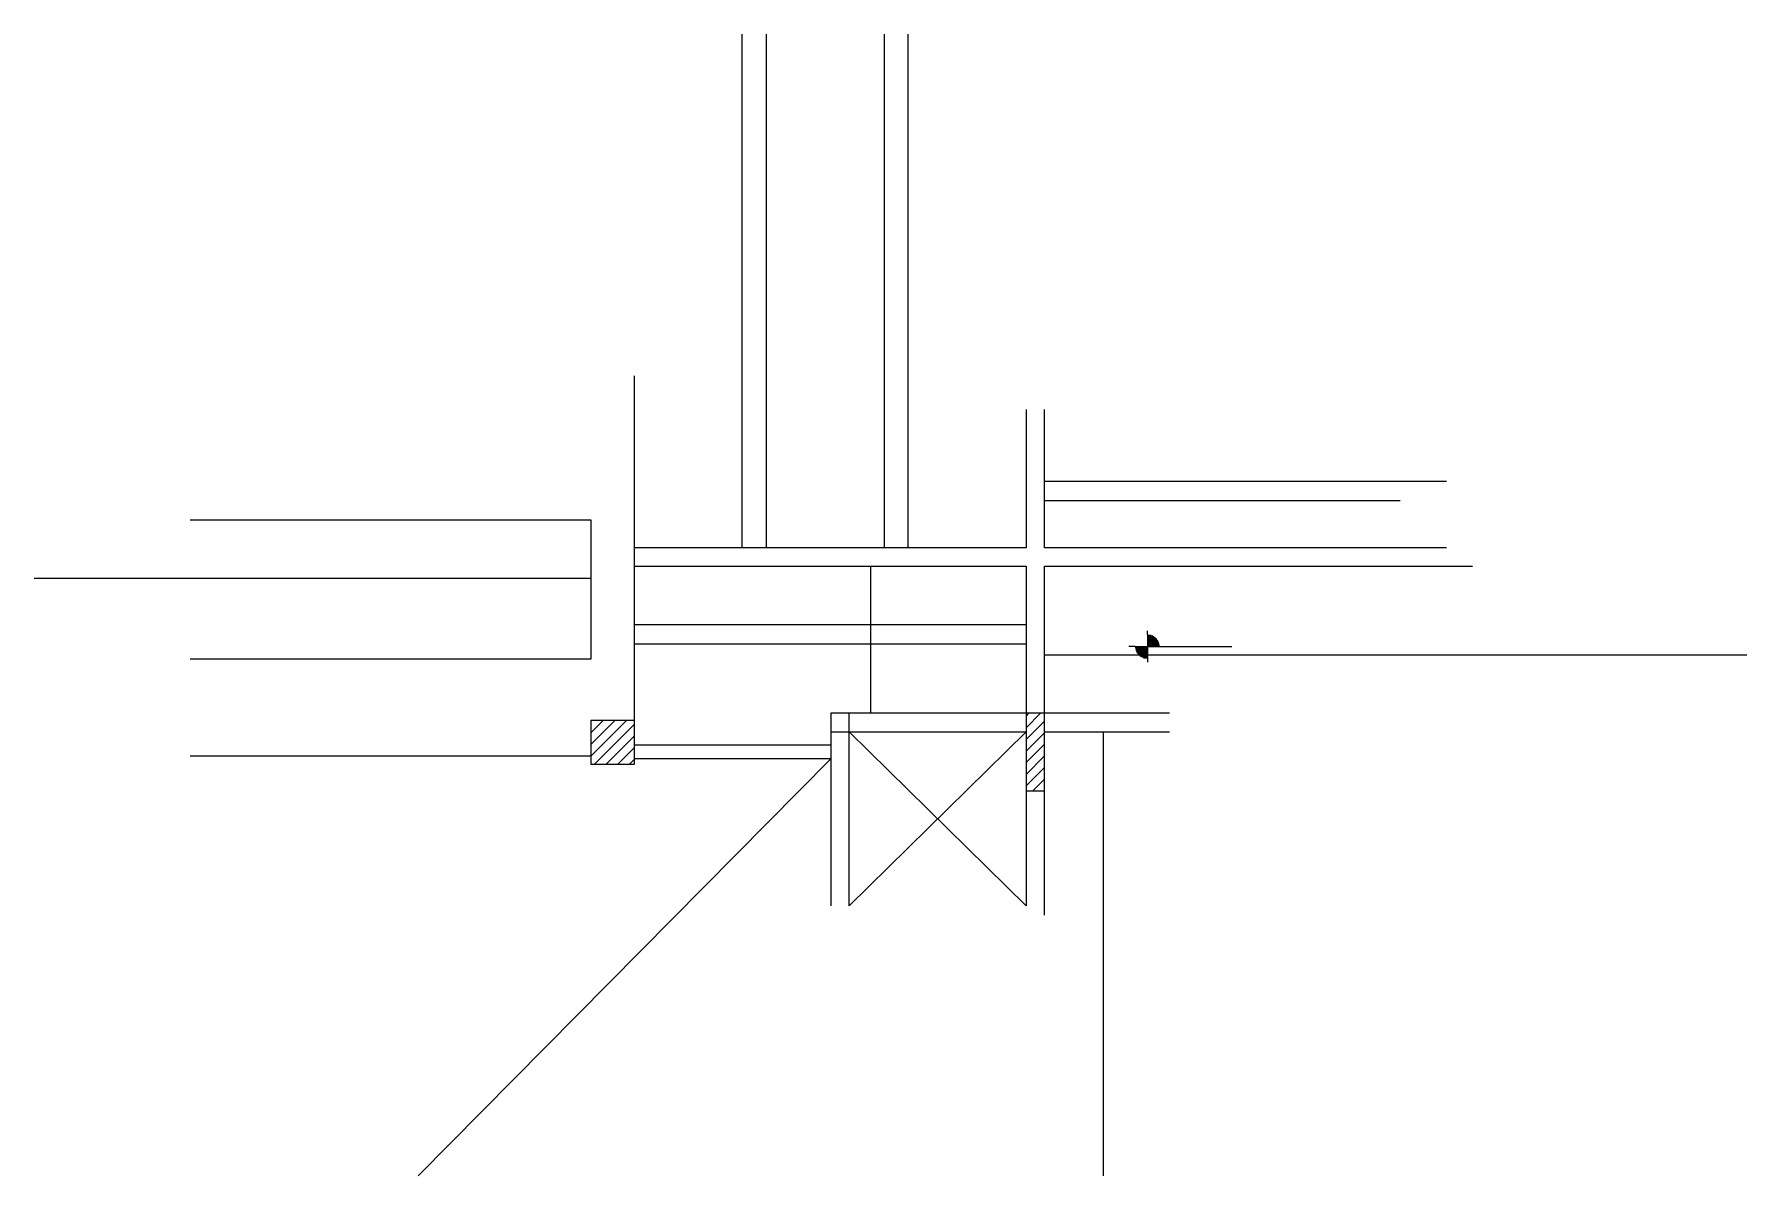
# Model space of a CAD drawing. Header units: metres. Extents: x 4334 to 6104, y 1701 to 2881.
import ezdxf

# ---------------------------------------------------------------- set-up
doc = ezdxf.new("R2010")
doc.units = ezdxf.units.M
for name, color, linetype in [('1', 7, 'Continuous'), ('3', 7, 'Continuous'), ('7', 7, 'Continuous'), ('Painéis', 7, 'Continuous')]:
    doc.layers.add(name, color=color, linetype=linetype)

msp = doc.modelspace()

# ---------------------------------------------------------------- linework, layer by layer
at = {"layer": '1', "color": 7, "lineweight": 25}
for p, q in [((5176.4, 1979.6), (5359.4, 2159.6)), ((5176.4, 2159.6), (5359.4, 1979.6)), ((5176.4, 1979.6), (5359.4, 2159.6)), ((5176.4, 2159.6), (5359.4, 1979.6)), ((4730.9, 1700.6), (5157.4, 2131.6))]:
    msp.add_line(p, q, dxfattribs=at)
at = {"layer": '3', "color": 7, "lineweight": 25}
for p, q in [((5484.7, 2260.1), (5484.7, 2263.9)), ((5484.7, 2260.1), (5484.7, 2235.1)), ((5484.7, 2259.5), (5488.5, 2259.5)), ((5484.7, 2258.7), (5490.4, 2258.7)), ((5484.7, 2257.9), (5491.8, 2257.9)), ((5484.7, 2257.1), (5492.8, 2257.1)), ((5484.7, 2256.3), (5493.6, 2256.3)), ((5484.7, 2255.5), (5494.3, 2255.5)), ((5484.7, 2254.7), (5494.9, 2254.7)), ((5484.7, 2253.9), (5495.5, 2253.9)), ((5484.7, 2253.1), (5495.9, 2253.1)), ((5484.7, 2252.4), (5496.2, 2252.4)), ((5484.7, 2251.6), (5496.5, 2251.6)), ((5484.7, 2250.8), (5496.8, 2250.8)), ((5484.7, 2250), (5497, 2250)), ((5484.7, 2249.2), (5497.1, 2249.2)), ((5472.2, 2247.6), (5465.5, 2247.6)), ((5472.2, 2247.6), (5497.2, 2247.6)), ((5484.7, 2246.8), (5472.2, 2246.8)), ((5484.7, 2246), (5472.3, 2246)), ((5484.7, 2245.2), (5472.4, 2245.2)), ((5484.7, 2244.4), (5472.6, 2244.4)), ((5484.7, 2243.6), (5472.8, 2243.6)), ((5484.7, 2242.8), (5473.1, 2242.8)), ((5484.7, 2242), (5473.5, 2242)), ((5484.7, 2241.3), (5473.9, 2241.3)), ((5484.7, 2240.5), (5474.4, 2240.5)), ((5484.7, 2239.7), (5475, 2239.7)), ((5484.7, 2238.9), (5475.7, 2238.9)), ((5484.7, 2238.1), (5476.6, 2238.1)), ((5484.7, 2237.3), (5477.6, 2237.3)), ((5484.7, 2236.5), (5478.9, 2236.5)), ((5484.7, 2235.7), (5480.8, 2235.7)), ((5484.7, 2248.4), (5497.2, 2248.4)), ((5484.7, 2235.1), (5484.7, 2231.4)), ((5497.2, 2247.6), (5572, 2247.6)), ((5359.4, 2163.6), (5374.3, 2178.6)), ((5359.4, 2175.6), (5362.3, 2178.6)), ((4909.4, 2134.4), (4946.1, 2171.1)), ((4909.4, 2146.4), (4934.1, 2171.1)), ((4909.4, 2158.4), (4922, 2171.1)), ((4909.4, 2170.4), (4910, 2171.1)), ((4913.1, 2126.1), (4954.4, 2167.3)), ((5359.4, 2151.6), (5378.4, 2170.6)), ((4925.1, 2126.1), (4954.4, 2155.3)), ((4937.2, 2126.1), (4954.4, 2143.3)), ((5157.4, 2145.7), (4954.4, 2145.7)), ((5359.4, 2139.6), (5378.4, 2158.6)), ((5359.4, 2127.6), (5378.4, 2146.6)), ((4949.2, 2126.1), (4954.4, 2131.3)), ((5157.4, 2131.6), (4954.4, 2131.6)), ((5359.4, 2115.5), (5378.4, 2134.5)), ((5359.4, 2103.5), (5378.4, 2122.5)), ((5366.4, 2098.6), (5378.4, 2110.5))]:
    msp.add_line(p, q, dxfattribs=at)
for points in [[(4954.4, 2428.6), (4954.4, 2527.6)], [(5359.4, 2492.6), (5359.4, 2349.6)], [(5378.4, 2349.6), (5378.4, 2492.6)], [(4954.4, 2349.6), (4954.4, 2428.6)], [(4494.9, 2378.6), (4909.4, 2378.6)], [(4909.4, 2378.6), (4909.4, 2340.1)], [(4909.4, 2340.1), (4909.4, 2234.6)], [(5359.4, 2349.6), (4954.4, 2349.6)], [(4954.4, 2330.6), (4954.4, 2349.6)], [(5793.9, 2349.6), (5378.4, 2349.6)], [(4954.4, 2330.6), (5359.4, 2330.6)], [(4954.4, 2184.6), (4954.4, 2330.6)], [(5359.4, 2330.6), (5359.4, 2178.6)], [(5378.4, 2178.6), (5378.4, 2330.6)], [(5378.4, 2330.6), (5820.9, 2330.6)], [(4909.4, 2234.6), (4494.9, 2234.6)], [(4954.4, 2171.1), (4954.4, 2184.6)], [(5359.4, 2178.6), (5176.4, 2178.6)], [(5507.4, 2178.6), (5378.4, 2178.6)], [(5157.4, 2159.6), (5157.4, 1979.6)], [(5176.4, 1979.6), (5176.4, 2159.6)], [(5176.4, 2159.6), (5359.4, 2159.6)], [(5378.4, 2159.6), (5507.4, 2159.6)], [(4494.9, 2134.6), (4909.4, 2134.6)], [(5359.4, 2098.6), (5359.4, 1979.6)], [(5378.4, 1970.1), (5378.4, 2098.6)]]:
    msp.add_lwpolyline(points, dxfattribs=at)
at = {"layer": '7', "color": 7, "lineweight": 25}
for points in [[(5157.4, 2159.6), (5176.4, 2159.6), (5176.4, 2178.6), (5157.4, 2178.6), (5157.4, 2159.6)], [(5359.4, 2098.6), (5378.4, 2098.6), (5378.4, 2178.6), (5359.4, 2178.6), (5359.4, 2098.6)], [(4909.4, 2126.1), (4954.4, 2126.1), (4954.4, 2171.1), (4909.4, 2171.1), (4909.4, 2126.1)]]:
    msp.add_lwpolyline(points, dxfattribs=at)
at = {"layer": 'Painéis', "color": 7, "lineweight": 25}
for p, q in [((5065.9, 2349.6), (5065.9, 2880.6)), ((5090.9, 2349.6), (5090.9, 2880.6)), ((5212.9, 2349.6), (5212.9, 2880.6)), ((5237.4, 2349.6), (5237.4, 2880.6)), ((5378.4, 2418.6), (5793.9, 2418.6)), ((5378.4, 2398.6), (5745.9, 2398.6)), ((5198.4, 2330.6), (5198.4, 2178.6)), ((4909.4, 2318.1), (4333.9, 2318.1)), ((5359.4, 2270.1), (4954.4, 2270.1)), ((5359.4, 2250.1), (4954.4, 2250.1)), ((5378.4, 2239.1), (6104.4, 2239.1)), ((5438.9, 2159.6), (5438.9, 1700.6))]:
    msp.add_line(p, q, dxfattribs=at)

doc.saveas('drawing.dxf')
